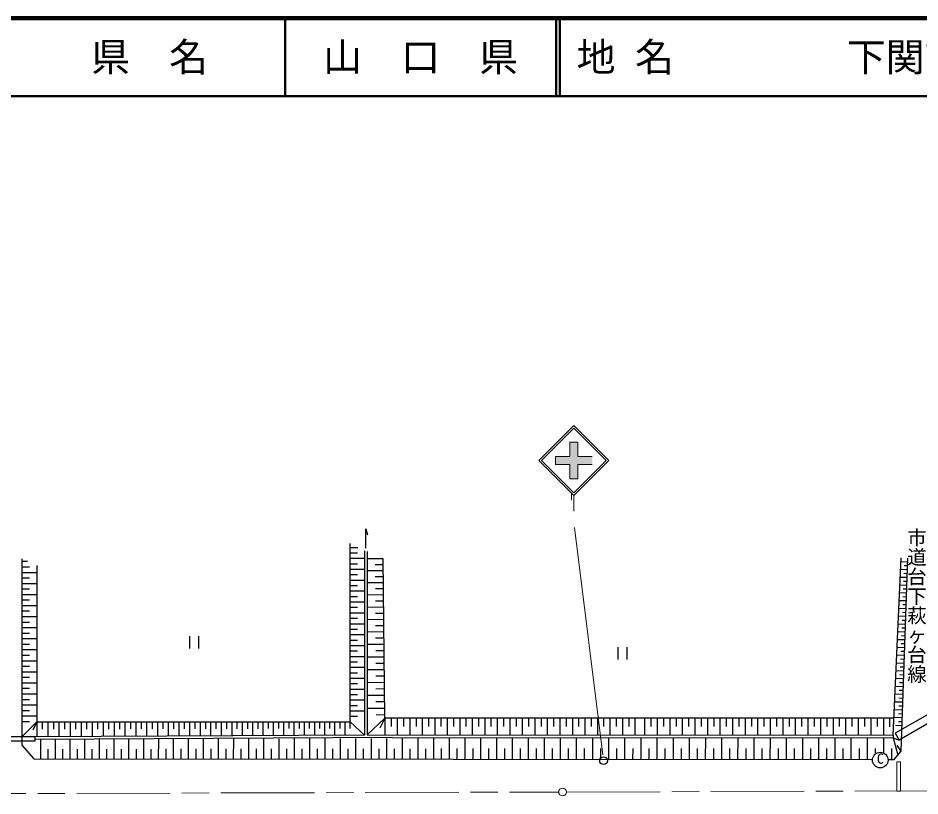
# Model space of a CAD drawing. Units: millimetres, scale not verified. Extents: x 40000 to 680000, y 20000 to 380000.
# Drawn here: x 298754 to 414419, y 280252 to 380000 of the extents above; entities that cross this region are included whole.
import ezdxf
from ezdxf.enums import TextEntityAlignment as Align

# ---------------------------------------------------------------- set-up
doc = ezdxf.new("R2010")
doc.units = ezdxf.units.MM
doc.header["$LTSCALE"] = 1000
doc.linetypes.add('CHAIN', pattern=[18.5, 12, -1.5, 3.5, -1.5])
for name, color, linetype, lineweight in [('M-BGD', 7, 'Continuous', 25), ('M-BMK', 2, 'CHAIN', 13), ('M-BMK-SRVR', 3, 'Continuous', 13), ('M-STR-STRC', 7, 'Continuous', 13), ('M-TTL', 2, 'Continuous', 140), ('M-TTL-LINE', 7, 'Continuous', 50), ('M-TTL-TXT', 7, 'Continuous', 13)]:
    doc.layers.add(name, color=color, linetype=linetype, lineweight=lineweight)
doc.styles.add('@ＭＳ ゴシック', font='')
doc.styles.add('ＭＳ ゴシック', font='')
doc.styles.get('@ＭＳ ゴシック').set_extended_font_data('@MS Gothic')
doc.styles.get('ＭＳ ゴシック').set_extended_font_data('MS Gothic')

msp = doc.modelspace()

# ---------------------------------------------------------------- hatches: boundary and pattern name
at = {"layer": 'M-STR-STRC'}
msp.add_hatch(color=256, dxfattribs=at).paths.add_polyline_path([(367677, 323771), (369538, 323771), (369539, 325631), (370539, 325630), (370538, 323771), (372397, 323770), (372397, 322770), (370538, 322771), (370537, 320910), (369537, 320911), (369538, 322771), (367677, 322771)])

# ---------------------------------------------------------------- linework, layer by layer
at = {"layer": 'M-BGD'}
for p, q in [((343363, 312007), (343363, 314511)), ((343363, 314511), (343551, 313744)), ((341336, 289765), (341336, 312638)), ((341336, 312625), (341348, 312625)), ((341336, 312125), (342333, 312125)), ((341336, 311426), (342267, 311426)), ((343199, 311679), (343199, 288060)), ((343539, 311604), (343539, 288078)), ((299258, 310647), (299258, 286775)), ((299258, 310343), (299950, 310343)), ((341336, 310727), (343199, 310727)), ((341336, 310029), (342267, 310029)), ((345585, 310660), (343539, 310639)), ((345786, 290213), (345585, 310660)), ((410998, 288060), (412006, 310773)), ((412857, 310248), (411984, 310278)), ((412018, 285995), (412874, 310748)), ((299258, 309635), (300203, 309635)), ((299258, 308926), (301147, 308926)), ((301147, 309816), (301147, 289765)), ((341336, 309330), (343199, 309330)), ((345600, 309125), (343539, 309105)), ((345592, 309892), (344566, 309882)), ((412823, 309249), (411939, 309279)), ((412840, 309748), (412401, 309764)), ((299258, 308218), (300203, 308218)), ((341336, 308631), (342267, 308631)), ((341336, 307932), (343199, 307932)), ((345608, 308352), (344573, 308342)), ((412788, 308249), (411895, 308280)), ((412771, 307750), (412322, 307765)), ((412805, 308749), (412361, 308764)), ((299258, 307510), (301147, 307510)), ((299258, 306802), (300203, 306802)), ((341336, 307234), (342267, 307234)), ((341336, 306535), (343199, 306535)), ((345615, 307579), (343539, 307559)), ((345623, 306801), (344581, 306790)), ((412753, 307250), (411851, 307281)), ((412736, 306750), (412282, 306766)), ((299258, 306094), (301147, 306094)), ((299258, 305385), (300203, 305385)), ((341336, 305836), (342267, 305836)), ((345631, 306022), (343539, 306002)), ((412719, 306250), (411806, 306282)), ((412702, 305751), (412243, 305767)), ((299258, 304677), (301147, 304677)), ((341336, 305137), (343199, 305137)), ((341336, 304439), (342267, 304439)), ((345646, 304453), (343539, 304433)), ((345638, 305238), (344589, 305227)), ((412650, 304252), (411718, 304284)), ((412684, 305251), (411762, 305283)), ((412667, 304751), (412204, 304767)), ((299258, 303969), (300203, 303969)), ((299258, 303261), (301147, 303261)), ((341336, 303740), (343199, 303740)), ((345654, 303663), (344596, 303653)), ((412615, 303252), (411674, 303285)), ((412632, 303752), (412164, 303768)), ((299258, 302553), (300203, 302553)), ((341336, 303041), (342267, 303041)), ((341336, 302343), (343199, 302343)), ((345662, 302873), (343539, 302852)), ((345669, 302077), (344604, 302067)), ((412581, 302253), (411629, 302286)), ((412598, 302753), (412125, 302769)), ((299258, 301844), (301147, 301844)), ((299258, 301136), (300203, 301136)), ((320734, 300745), (320734, 299145)), ((321934, 299145), (321934, 300745)), ((341336, 301644), (342267, 301644)), ((341336, 300945), (343199, 300945)), ((345677, 301281), (343539, 301260)), ((412546, 301253), (411585, 301287)), ((412529, 300754), (412046, 300770)), ((412563, 301753), (412085, 301770)), ((299258, 300428), (301147, 300428)), ((299258, 299720), (300203, 299720)), ((341336, 300246), (342267, 300246)), ((345693, 299677), (343539, 299656)), ((345685, 300479), (344612, 300469)), ((412511, 300254), (411541, 300288)), ((412494, 299754), (412006, 299771)), ((299258, 299011), (301147, 299011)), ((341336, 299548), (343199, 299548)), ((341336, 298849), (342267, 298849)), ((345701, 298870), (344620, 298859)), ((375672, 299336), (375672, 297736)), ((376872, 297736), (376872, 299336)), ((412477, 299255), (411496, 299289)), ((412460, 298755), (411967, 298772)), ((299258, 298303), (300203, 298303)), ((299258, 297595), (301147, 297595)), ((341336, 298150), (343199, 298150)), ((341336, 297451), (342267, 297451)), ((345709, 298062), (343539, 298040)), ((412408, 297256), (411408, 297290)), ((412442, 298255), (411452, 298289)), ((412425, 297756), (411927, 297773)), ((299258, 296887), (300203, 296887)), ((299258, 296179), (301147, 296179)), ((341336, 296753), (343199, 296753)), ((345725, 296434), (343539, 296413)), ((345717, 297248), (344628, 297237)), ((412373, 296256), (411363, 296291)), ((412390, 296756), (411888, 296773)), ((299258, 295470), (300203, 295470)), ((341336, 296054), (342267, 296054)), ((341336, 295355), (343199, 295355)), ((345733, 295614), (344636, 295604)), ((412339, 295257), (411319, 295292)), ((412356, 295757), (411849, 295774)), ((299258, 294762), (301147, 294762)), ((299258, 294054), (300203, 294054)), ((341336, 294657), (342267, 294657)), ((341336, 293958), (343199, 293958)), ((345741, 294795), (343539, 294773)), ((345749, 293969), (344644, 293958)), ((412304, 294258), (411275, 294293)), ((412321, 294757), (411809, 294775)), ((299258, 293346), (301147, 293346)), ((299258, 292638), (300203, 292638)), ((341336, 293259), (342267, 293259)), ((345757, 293143), (343539, 293121)), ((412269, 293258), (411231, 293294)), ((412252, 292759), (411730, 292777)), ((412287, 293758), (411770, 293776)), ((299258, 291929), (301147, 291929)), ((341336, 292560), (343199, 292560)), ((341336, 291862), (342267, 291862)), ((345774, 291479), (343539, 291457)), ((345766, 292311), (344652, 292300)), ((412235, 292259), (411186, 292295)), ((412218, 291759), (411691, 291777)), ((299258, 291221), (300203, 291221)), ((299258, 290513), (301147, 290513)), ((341336, 291163), (343199, 291163)), ((341336, 290464), (342267, 290464)), ((345782, 290641), (344660, 290630)), ((412200, 291259), (411142, 291296)), ((415602, 290781), (411258, 288289)), ((412183, 290760), (411651, 290778)), ((299258, 289805), (300203, 289805)), ((301147, 289765), (299258, 287846)), ((301147, 289765), (300656, 288689)), ((301147, 289765), (301147, 287855)), ((301147, 289765), (341336, 289765)), ((301863, 289765), (301863, 288812)), ((302580, 289765), (302580, 287862)), ((303294, 289765), (303294, 288815)), ((304007, 289765), (304007, 287869)), ((304719, 289765), (304719, 288819)), ((305430, 289765), (305430, 287876)), ((306139, 289765), (306139, 288822)), ((306847, 289765), (306847, 287883)), ((307553, 289765), (307553, 288826)), ((308259, 289765), (308259, 287890)), ((308963, 289765), (308963, 288829)), ((309666, 289765), (309666, 287896)), ((310367, 289765), (310367, 288833)), ((311068, 289765), (311068, 287903)), ((311766, 289765), (311766, 288836)), ((312465, 289765), (312465, 287910)), ((313161, 289765), (313161, 288839)), ((313856, 289765), (313856, 287917)), ((314550, 289765), (314550, 288843)), ((315243, 289765), (315243, 287923)), ((315934, 289765), (315934, 288846)), ((316624, 289765), (316624, 287930)), ((317313, 289765), (317313, 288849)), ((318001, 289765), (318001, 287937)), ((318687, 289765), (318687, 288853)), ((319372, 289765), (319372, 287944)), ((320056, 289765), (320056, 288856)), ((320739, 289765), (320739, 287950)), ((321419, 289765), (321419, 288859)), ((322100, 289765), (322100, 287957)), ((322778, 289765), (322778, 288863)), ((323457, 289765), (323457, 287963)), ((324132, 289765), (324132, 288866)), ((324808, 289765), (324808, 287970)), ((325482, 289765), (325482, 288869)), ((326155, 289765), (326155, 287977)), ((326826, 289765), (326826, 288873)), ((327497, 289765), (327497, 287983)), ((328165, 289765), (328165, 288876)), ((328833, 289765), (328833, 287990)), ((329499, 289765), (329499, 288879)), ((330165, 289765), (330165, 287996)), ((330829, 289765), (330829, 288882)), ((331492, 289765), (331492, 288002)), ((332154, 289765), (332154, 288886)), ((332815, 289765), (332815, 288009)), ((333473, 289765), (333473, 288889)), ((334132, 289765), (334132, 288015)), ((334788, 289765), (334788, 288892)), ((335445, 289765), (335445, 288022)), ((336099, 289765), (336099, 288895)), ((336753, 289765), (336753, 288028)), ((337404, 289765), (337404, 288898)), ((338056, 289765), (338056, 288034)), ((338705, 289765), (338705, 288901)), ((339354, 289765), (339354, 288041)), ((340001, 289765), (340001, 288905)), ((340648, 289765), (340648, 288047)), ((341292, 289765), (341292, 288908)), ((343199, 288060), (341336, 289765)), ((345786, 290213), (343539, 288078)), ((345786, 290213), (345141, 288951)), ((345786, 290213), (345786, 288078)), ((411094, 290213), (345786, 290213)), ((346587, 290213), (346587, 289145)), ((347387, 290213), (347387, 288077)), ((348188, 290213), (348188, 289145)), ((348989, 290213), (348989, 288077)), ((349790, 290213), (349790, 289145)), ((350591, 290213), (350591, 288076)), ((351392, 290213), (351392, 289145)), ((352193, 290213), (352193, 288076)), ((352994, 290213), (352994, 289144)), ((353796, 290213), (353796, 288076)), ((354597, 290213), (354597, 289144)), ((355398, 290213), (355398, 288075)), ((356200, 290213), (356200, 289144)), ((357002, 290213), (357002, 288075)), ((357803, 290213), (357803, 289144)), ((358605, 290213), (358605, 288074)), ((359407, 290213), (359407, 289143)), ((360209, 290213), (360209, 288074)), ((361011, 290213), (361011, 289143)), ((361813, 290213), (361813, 288073)), ((362615, 290213), (362615, 289143)), ((363418, 290213), (363418, 288073)), ((364220, 290213), (364220, 289143)), ((365023, 290213), (365023, 288073)), ((365825, 290213), (365825, 289143)), ((366628, 290213), (366628, 288072)), ((367431, 290213), (367431, 289142)), ((368233, 290213), (368233, 288072)), ((369036, 290213), (369036, 289142)), ((369839, 290213), (369839, 288071)), ((370642, 290213), (370642, 289142)), ((371445, 290213), (371445, 288071)), ((372249, 290213), (372249, 289142)), ((373052, 290213), (373052, 288070)), ((373855, 290213), (373855, 289141)), ((374659, 290213), (374659, 288070)), ((375462, 290213), (375462, 289141)), ((376266, 290213), (376266, 288069)), ((377070, 290213), (377070, 289141)), ((377873, 290213), (377873, 288069)), ((379114, 290213), (379114, 288069)), ((379918, 290213), (379918, 289141)), ((380722, 290213), (380722, 288068)), ((381527, 290213), (381527, 289140)), ((382331, 290213), (382331, 288068)), ((383136, 290213), (383136, 289140)), ((383940, 290213), (383940, 288067)), ((384745, 290213), (384745, 289140)), ((385549, 290213), (385549, 288067)), ((386354, 290213), (386354, 289140)), ((387159, 290213), (387159, 288066)), ((387964, 290213), (387964, 289139)), ((388768, 290213), (388768, 288066)), ((389573, 290213), (389573, 289139)), ((390379, 290213), (390379, 288065)), ((391184, 290213), (391184, 289139)), ((391989, 290213), (391989, 288065)), ((392794, 290213), (392794, 289139)), ((393600, 290213), (393600, 288065)), ((394405, 290213), (394405, 289139)), ((395211, 290213), (395211, 288064)), ((396017, 290213), (396017, 289138)), ((396822, 290213), (396822, 288064)), ((397628, 290213), (397628, 289138)), ((398434, 290213), (398434, 288063)), ((399240, 290213), (399240, 289138)), ((400046, 290213), (400046, 288063)), ((400852, 290213), (400852, 289138)), ((401659, 290213), (401659, 288062)), ((402465, 290213), (402465, 289137)), ((403271, 290213), (403271, 288062)), ((404078, 290213), (404078, 289137)), ((404885, 290213), (404885, 288061)), ((405691, 290213), (405691, 289137)), ((406498, 290213), (406498, 288061)), ((407305, 290213), (407305, 289137)), ((408112, 290213), (408112, 288061)), ((408919, 290213), (408919, 289137)), ((409726, 290213), (409726, 288060)), ((410533, 290213), (410533, 289136)), ((412166, 290260), (411098, 290297)), ((412131, 289261), (411296, 289289)), ((412148, 289760), (411667, 289777)), ((416100, 289914), (411756, 287421)), ((343199, 288060), (300950, 287846)), ((343539, 288078), (410998, 288060)), ((410998, 288060), (410998, 287710)), ((411258, 288289), (411756, 287421)), ((300950, 287846), (286281, 287846)), ((300950, 287267), (286281, 287267)), ((300950, 287267), (300950, 287846)), ((346720, 287728), (300952, 287496)), ((301682, 285012), (301683, 287498)), ((303551, 285011), (303553, 287504)), ((305426, 285010), (305428, 287510)), ((307306, 285008), (307308, 287515)), ((309192, 285007), (309194, 287521)), ((311083, 285006), (311085, 287527)), ((312979, 285005), (312981, 287533)), ((314881, 285003), (314883, 287539)), ((316788, 285002), (316790, 287545)), ((318701, 285001), (318702, 287551)), ((320619, 284999), (320620, 287557)), ((322542, 284998), (322544, 287563)), ((324471, 284997), (324473, 287569)), ((326405, 284995), (326407, 287575)), ((328345, 284994), (328347, 287581)), ((330291, 284993), (330292, 287587)), ((332242, 284991), (332243, 287593)), ((334198, 284990), (334200, 287599)), ((336160, 284989), (336162, 287605)), ((338128, 284987), (338129, 287611)), ((340101, 284986), (340103, 287617)), ((342080, 284985), (342082, 287623)), ((344064, 284983), (344066, 287629)), ((346054, 284982), (346056, 287635)), ((346720, 287728), (410998, 287710)), ((348050, 284981), (348052, 287642)), ((350051, 284979), (350053, 287648)), ((352059, 284978), (352060, 287654)), ((354071, 284976), (354073, 287660)), ((356090, 284975), (356092, 287666)), ((358114, 284974), (358116, 287673)), ((360144, 284972), (360146, 287679)), ((362180, 284971), (362182, 287685)), ((364222, 284969), (364223, 287692)), ((366269, 284968), (366271, 287698)), ((368322, 284967), (368324, 287704)), ((370381, 284965), (370383, 287711)), ((372446, 284964), (372448, 287717)), ((374514, 284962), (374516, 287720)), ((376583, 284961), (376585, 287719)), ((378652, 284960), (378654, 287719)), ((380722, 284958), (380724, 287718)), ((382793, 284957), (382795, 287718)), ((384864, 284955), (384866, 287717)), ((386936, 284954), (386938, 287716)), ((389009, 284952), (389011, 287716)), ((391082, 284951), (391084, 287715)), ((393156, 284950), (393157, 287715)), ((395230, 284948), (395232, 287714)), ((397305, 284947), (397307, 287714)), ((399381, 284945), (399383, 287713)), ((401457, 284944), (401459, 287712)), ((403534, 284943), (403536, 287712)), ((405612, 284941), (405614, 287711)), ((407689, 284940), (407691, 287711)), ((409768, 285749), (409769, 287710)), ((410998, 287710), (411565, 285466)), ((410998, 287710), (411756, 287421)), ((299258, 286775), (300769, 285013)), ((302616, 285012), (302617, 286256)), ((304489, 285010), (304489, 286259)), ((306366, 285009), (306367, 286261)), ((308249, 285008), (308250, 286263)), ((310137, 285006), (310138, 286265)), ((312031, 285005), (312032, 286268)), ((313930, 285004), (313931, 286270)), ((315835, 285003), (315835, 286272)), ((317744, 285001), (317745, 286275)), ((319660, 285000), (319660, 286277)), ((321580, 284999), (321581, 286279)), ((323506, 284997), (323507, 286281)), ((325438, 284996), (325439, 286284)), ((327375, 284995), (327376, 286286)), ((329318, 284993), (329319, 286288)), ((331266, 284992), (331267, 286291)), ((333220, 284991), (333221, 286293)), ((335179, 284989), (335180, 286296)), ((337144, 284988), (337145, 286298)), ((339114, 284987), (339115, 286300)), ((341090, 284985), (341091, 286303)), ((343072, 284984), (343073, 286305)), ((345059, 284983), (345060, 286307)), ((347052, 284981), (347053, 286310)), ((349051, 284980), (349052, 286312)), ((351055, 284978), (351056, 286315)), ((353065, 284977), (353066, 286317)), ((355081, 284976), (355082, 286320)), ((357102, 284974), (357103, 286322)), ((359129, 284973), (359130, 286324)), ((361162, 284972), (361163, 286327)), ((363201, 284970), (363202, 286329)), ((365245, 284969), (365246, 286332)), ((367296, 284967), (367296, 286334)), ((369352, 284966), (369353, 286337)), ((371414, 284965), (371415, 286339)), ((373480, 284963), (373481, 286342)), ((375549, 284962), (375550, 286341)), ((377618, 284960), (377619, 286340)), ((379687, 284959), (379688, 286339)), ((381758, 284957), (381759, 286338)), ((383829, 284956), (383829, 286337)), ((385900, 284955), (385901, 286336)), ((387972, 284953), (387973, 286335)), ((390045, 284952), (390046, 286334)), ((392119, 284950), (392120, 286333)), ((394193, 284949), (394194, 286332)), ((396268, 284948), (396268, 286331)), ((398343, 284946), (398344, 286330)), ((400419, 284945), (400420, 286329)), ((402496, 284943), (402497, 286328)), ((404573, 284942), (404574, 286327)), ((406651, 284940), (406651, 286326)), ((408729, 285647), (408729, 286325)), ((410807, 284938), (410808, 286324)), ((411112, 284937), (412018, 285995)), ((412018, 285995), (411511, 286722)), ((300769, 285013), (408336, 284939)), ((410328, 284938), (411112, 284937))]:
    msp.add_line(p, q, dxfattribs=at)
for centre, radius in [((409332, 284849), 1000), ((373844, 284786), 500)]:
    msp.add_circle(centre, radius, dxfattribs=at)
at = {"layer": 'M-BMK'}
for p, q in [((269273, 280489), (368086, 280751)), ((369086, 280753), (467925, 281059))]:
    msp.add_line(p, q, dxfattribs=at)
at = {"layer": 'M-BMK-SRVR'}
msp.add_circle((368586, 280752), 500, dxfattribs=at)
at = {"layer": 'M-STR-STRC'}
for p, q in [((365537, 323271), (370037, 327771)), ((365891, 323271), (370037, 327417)), ((374537, 323270), (370037, 327771)), ((374184, 323270), (370037, 327417)), ((369539, 325631), (369538, 323771)), ((369539, 325631), (370539, 325630)), ((370539, 325630), (370538, 323771)), ((365537, 323271), (370037, 318770)), ((365891, 323271), (370037, 319124)), ((367677, 323771), (367677, 322771)), ((367677, 323771), (369538, 323771)), ((367677, 322771), (369538, 322771)), ((369538, 322771), (369537, 320911)), ((370037, 319124), (374184, 323270)), ((370037, 318770), (374537, 323270)), ((370538, 322771), (370537, 320910)), ((370538, 323771), (372397, 323770)), ((370538, 322771), (372397, 322770)), ((369537, 320911), (370537, 320910)), ((369718, 319172), (369718, 318172)), ((370037, 318770), (370037, 316770)), ((370109, 314682), (373735, 285523)), ((411464, 284637), (411464, 280886)), ((411914, 284637), (411464, 284637)), ((411914, 280886), (411914, 284637)), ((411914, 280886), (411464, 280886))]:
    msp.add_line(p, q, dxfattribs=at)
at = {"layer": 'M-TTL'}
msp.add_line((680000, 380000), (40000, 380000), dxfattribs=at)
at = {"layer": 'M-TTL-LINE'}
for p, q in [((333000, 380000), (333000, 370000)), ((367750, 380000), (367750, 370000)), ((368250, 380000), (368250, 370000)), ((40000, 370000), (680000, 370000))]:
    msp.add_line(p, q, dxfattribs=at)

# ---------------------------------------------------------------- texts
at = {"layer": 'M-BGD', "style": '@ＭＳ ゴシック'}
msp.add_text('市道台下萩ヶ台線', height=1833, rotation=270, dxfattribs=at).set_placement((414000, 304646), align=Align.MIDDLE_CENTER)
at = {"layer": 'M-BGD', "style": 'ＭＳ ゴシック'}
msp.add_text('C', height=1320, dxfattribs=at).set_placement((409334, 283983), align=Align.BOTTOM_CENTER)
at = {"layer": 'M-TTL-TXT', "style": 'ＭＳ ゴシック'}
for s, p in [('県\u3000名', (315625, 375000)), ('山\u3000口\u3000県', (350375, 375000))]:
    msp.add_text(s, height=3666, dxfattribs=at).set_placement(p, align=Align.MIDDLE_CENTER)
for s, p in [('地 名', (370380, 375000)), ('下関市菊川町大字吉賀', (405024, 375000))]:
    msp.add_text(s, height=3666, dxfattribs=at).set_placement(p, align=Align.MIDDLE_LEFT)

doc.saveas('drawing.dxf')
